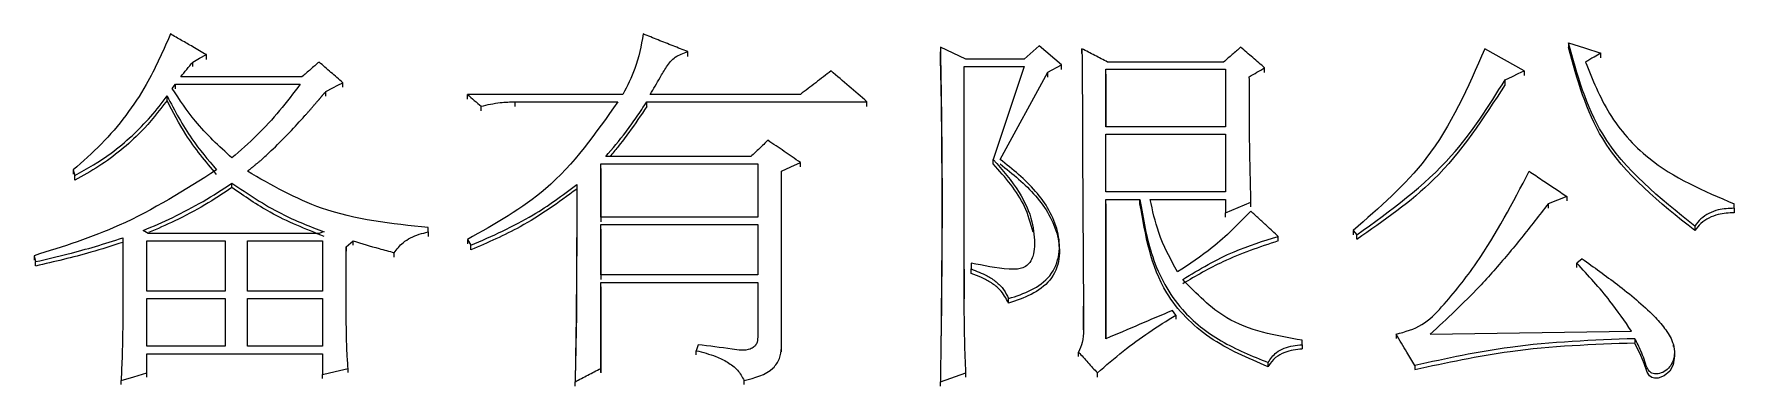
# Model space of a CAD drawing. Header units: millimetres. Extents: x 2003 to 4439, y 563 to 2285.
# Drawn here: x 2527.42 to 2538.19, y 2059.7 to 2061.93 of the extents above; entities that cross this region are included whole.
import ezdxf

# ---------------------------------------------------------------- set-up
doc = ezdxf.new("R2010")
doc.units = ezdxf.units.MM

msp = doc.modelspace()

# ---------------------------------------------------------------- linework, layer by layer
at = {"color": 7, "linetype": 'Continuous', "lineweight": 25}
for p, q in [((2533.326, 2061.771), (2533.164, 2061.846)), ((2533.164, 2061.846), (2533.164, 2061.816)), ((2533.791, 2061.855), (2533.694, 2061.771)), ((2533.932, 2061.734), (2533.791, 2061.855)), ((2534.061, 2061.807), (2534.061, 2061.836)), ((2536.863, 2061.696), (2536.614, 2061.836)), ((2537.144, 2061.874), (2537.144, 2061.844)), ((2528.426, 2061.723), (2528.426, 2061.752)), ((2528.512, 2061.769), (2528.512, 2061.799)), ((2531.563, 2061.788), (2531.563, 2061.818)), ((2533.166, 2061.637), (2533.164, 2061.816)), ((2533.315, 2061.724), (2533.694, 2061.724)), ((2533.315, 2060.253), (2533.315, 2061.724)), ((2533.315, 2061.695), (2533.315, 2061.724)), ((2533.694, 2061.771), (2533.326, 2061.771)), ((2533.694, 2061.724), (2533.499, 2061.135)), ((2533.845, 2061.687), (2533.932, 2061.734)), ((2533.932, 2061.704), (2533.932, 2061.734)), ((2534.959, 2061.752), (2534.224, 2061.752)), ((2537.35, 2061.779), (2537.35, 2061.808)), ((2529.118, 2061.659), (2528.35, 2061.659)), ((2529.377, 2061.592), (2529.377, 2061.621)), ((2533.542, 2061.135), (2533.845, 2061.687)), ((2533.845, 2061.657), (2533.845, 2061.687)), ((2534.213, 2061.706), (2534.97, 2061.706)), ((2534.213, 2061.341), (2534.213, 2061.706)), ((2534.213, 2061.676), (2534.213, 2061.706)), ((2534.213, 2061.676), (2534.213, 2061.341)), ((2534.97, 2061.706), (2534.97, 2061.341)), ((2535.219, 2061.685), (2535.219, 2061.715)), ((2536.744, 2061.611), (2536.744, 2061.64)), ((2536.863, 2061.696), (2536.863, 2061.667)), ((2528.263, 2061.508), (2528.263, 2061.537)), ((2528.296, 2061.584), (2528.317, 2061.612)), ((2528.317, 2061.612), (2529.107, 2061.612)), ((2528.317, 2061.583), (2528.317, 2061.612)), ((2529.269, 2061.536), (2529.269, 2061.565)), ((2531.152, 2061.547), (2530.167, 2061.547)), ((2530.167, 2061.517), (2530.167, 2061.547)), ((2532.277, 2061.547), (2531.325, 2061.547)), ((2530.254, 2061.443), (2530.254, 2061.472)), ((2530.47, 2061.5), (2531.119, 2061.5)), ((2530.47, 2061.471), (2530.47, 2061.5)), ((2531.303, 2061.5), (2532.698, 2061.5)), ((2531.303, 2061.471), (2531.303, 2061.5)), ((2532.698, 2061.471), (2532.698, 2061.5)), ((2534.97, 2061.341), (2534.213, 2061.341)), ((2534.213, 2061.294), (2534.97, 2061.294)), ((2534.213, 2060.929), (2534.213, 2061.294)), ((2534.213, 2061.265), (2534.213, 2061.294)), ((2534.97, 2061.294), (2534.97, 2060.929)), ((2531.011, 2061.107), (2532.006, 2061.107)), ((2531.011, 2060.769), (2531.011, 2061.107)), ((2531.011, 2061.078), (2531.011, 2061.107)), ((2531.011, 2061.078), (2531.011, 2060.74)), ((2531.963, 2061.153), (2531.043, 2061.153)), ((2532.006, 2061.107), (2532.006, 2060.769)), ((2532.277, 2061.087), (2532.277, 2061.116)), ((2533.499, 2061.106), (2533.499, 2061.135)), ((2527.668, 2061.069), (2527.679, 2061.032)), ((2527.668, 2061.069), (2527.668, 2061.041)), ((2527.679, 2061.003), (2527.679, 2061.032)), ((2532.158, 2059.942), (2532.158, 2061.06)), ((2532.158, 2061.031), (2532.158, 2061.06)), ((2534.97, 2060.929), (2534.213, 2060.929)), ((2534.213, 2060.882), (2534.429, 2060.882)), ((2534.213, 2059.999), (2534.213, 2060.882)), ((2534.213, 2060.853), (2534.213, 2060.882)), ((2534.429, 2060.853), (2534.429, 2060.882)), ((2534.494, 2060.882), (2534.97, 2060.882)), ((2534.97, 2060.882), (2534.97, 2060.797)), ((2535.132, 2060.835), (2535.132, 2060.863)), ((2537.134, 2060.9), (2537.015, 2060.854)), ((2537.134, 2060.9), (2537.134, 2060.872)), ((2532.006, 2060.769), (2531.011, 2060.769)), ((2534.213, 2060.853), (2534.213, 2059.999)), ((2534.97, 2060.769), (2534.97, 2060.797)), ((2537.015, 2060.854), (2537.015, 2060.825)), ((2538.194, 2060.825), (2538.194, 2060.854)), ((2538.194, 2060.825), (2538.194, 2060.854)), ((2538.194, 2060.825), (2538.194, 2060.797)), ((2528.144, 2060.666), (2528.112, 2060.685)), ((2529.226, 2060.666), (2528.144, 2060.666)), ((2529.918, 2060.675), (2529.918, 2060.703)), ((2529.918, 2060.675), (2529.918, 2060.703)), ((2529.918, 2060.675), (2529.918, 2060.647)), ((2531.011, 2060.722), (2532.006, 2060.722)), ((2531.011, 2060.403), (2531.011, 2060.722)), ((2531.011, 2060.694), (2531.011, 2060.722)), ((2531.011, 2060.694), (2531.011, 2060.375)), ((2532.006, 2060.722), (2532.006, 2060.403)), ((2535.305, 2060.619), (2535.305, 2060.647)), ((2535.781, 2060.685), (2535.803, 2060.657)), ((2535.803, 2060.629), (2535.803, 2060.657)), ((2537.945, 2060.713), (2537.945, 2060.685)), ((2527.982, 2060.638), (2527.982, 2060.111)), ((2528.134, 2060.619), (2528.631, 2060.619)), ((2528.134, 2060.3), (2528.134, 2060.619)), ((2528.134, 2060.591), (2528.134, 2060.619)), ((2528.631, 2060.619), (2528.631, 2060.3)), ((2528.772, 2060.619), (2529.248, 2060.619)), ((2528.772, 2060.3), (2528.772, 2060.619)), ((2528.772, 2060.591), (2528.772, 2060.619)), ((2529.248, 2060.619), (2529.248, 2060.3)), ((2529.399, 2060.581), (2529.442, 2060.619)), ((2529.399, 2060.093), (2529.399, 2060.581)), ((2529.399, 2060.581), (2529.399, 2060.554)), ((2529.442, 2060.591), (2529.442, 2060.619)), ((2529.702, 2060.516), (2529.702, 2060.544)), ((2530.167, 2060.628), (2530.189, 2060.591)), ((2530.167, 2060.628), (2530.167, 2060.601)), ((2530.189, 2060.563), (2530.189, 2060.591)), ((2533.917, 2060.584), (2533.917, 2060.612)), ((2527.42, 2060.525), (2527.43, 2060.487)), ((2527.43, 2060.46), (2527.43, 2060.487)), ((2533.315, 2060.44), (2533.315, 2060.252)), ((2533.358, 2060.478), (2533.358, 2060.441)), ((2533.358, 2060.413), (2533.358, 2060.441)), ((2537.231, 2060.506), (2537.198, 2060.478)), ((2537.198, 2060.451), (2537.198, 2060.478)), ((2532.006, 2060.403), (2531.011, 2060.403)), ((2531.011, 2060.356), (2532.006, 2060.356)), ((2531.011, 2059.81), (2531.011, 2060.356)), ((2531.011, 2060.329), (2531.011, 2060.356)), ((2531.011, 2060.328), (2531.011, 2059.783)), ((2532.006, 2060.356), (2532.006, 2060.008)), ((2528.631, 2060.3), (2528.134, 2060.3)), ((2528.134, 2060.253), (2528.631, 2060.253)), ((2528.134, 2059.951), (2528.134, 2060.253)), ((2528.134, 2060.225), (2528.134, 2060.253)), ((2528.631, 2060.253), (2528.631, 2059.951)), ((2529.248, 2060.3), (2528.772, 2060.3)), ((2528.772, 2060.253), (2529.248, 2060.253)), ((2528.772, 2059.951), (2528.772, 2060.253)), ((2528.772, 2060.225), (2528.772, 2060.253)), ((2529.248, 2060.253), (2529.248, 2059.951)), ((2533.596, 2060.225), (2533.596, 2060.253)), ((2534.072, 2060.054), (2534.071, 2060.205)), ((2534.656, 2060.149), (2534.635, 2060.177)), ((2534.656, 2060.149), (2534.656, 2060.122)), ((2536.052, 2060.027), (2536.052, 2060)), ((2536.268, 2060.027), (2537.545, 2060.046)), ((2537.566, 2059.999), (2537.566, 2059.972)), ((2528.631, 2059.951), (2528.134, 2059.951)), ((2528.134, 2059.904), (2529.248, 2059.904)), ((2528.134, 2059.782), (2528.134, 2059.904)), ((2528.134, 2059.878), (2528.134, 2059.904)), ((2529.248, 2059.951), (2528.772, 2059.951)), ((2529.248, 2059.904), (2529.248, 2059.773)), ((2531.628, 2059.961), (2531.617, 2059.923)), ((2531.617, 2059.897), (2531.617, 2059.923)), ((2532.158, 2059.915), (2532.158, 2059.942)), ((2534.04, 2059.887), (2534.04, 2059.914)), ((2535.457, 2059.961), (2535.457, 2059.989)), ((2535.457, 2059.962), (2535.457, 2059.989)), ((2535.457, 2059.961), (2535.457, 2059.934)), ((2537.81, 2059.949), (2537.81, 2059.959)), ((2528.134, 2059.756), (2528.134, 2059.782)), ((2529.41, 2059.784), (2529.41, 2059.81)), ((2531.011, 2059.784), (2531.011, 2059.81)), ((2533.164, 2059.726), (2533.326, 2059.782)), ((2533.326, 2059.756), (2533.326, 2059.782)), ((2534.159, 2059.756), (2534.159, 2059.782)), ((2535.241, 2059.821), (2535.241, 2059.848)), ((2536.171, 2059.829), (2536.171, 2059.803)), ((2527.971, 2059.709), (2527.971, 2059.735)), ((2529.248, 2059.746), (2529.248, 2059.773)), ((2530.849, 2059.699), (2530.849, 2059.726)), ((2531.92, 2059.709), (2531.92, 2059.735)), ((2533.164, 2059.699), (2533.164, 2059.726))]:
    msp.add_line(p, q, dxfattribs=at)
at = {"color": 7, "linetype": 'Continuous', "lineweight": 25, "flags": 128}
for points in [[(2537.144, 2061.874), (2537.247, 2061.841), (2537.35, 2061.808)], [(2528.426, 2061.752), (2528.469, 2061.776), (2528.512, 2061.799)], [(2529.269, 2061.565), (2529.313, 2061.588), (2529.345, 2061.605), (2529.377, 2061.621)], [(2536.744, 2061.64), (2536.789, 2061.661), (2536.826, 2061.679), (2536.863, 2061.696)], [(2532.158, 2061.06), (2532.217, 2061.088), (2532.277, 2061.116)], [(2528.674, 2060.956), (2528.674, 2060.963), (2528.674, 2060.971), (2528.674, 2060.985)], [(2534.97, 2060.797), (2535.051, 2060.83), (2535.132, 2060.863)], [(2529.259, 2060.675), (2529.242, 2060.671), (2529.226, 2060.666)], [(2535.781, 2060.685), (2535.781, 2060.674), (2535.781, 2060.665), (2535.781, 2060.657)], [(2527.42, 2060.525), (2527.42, 2060.514), (2527.42, 2060.505), (2527.42, 2060.497)], [(2537.814, 2059.902), (2537.816, 2059.891), (2537.808, 2059.833), (2537.786, 2059.793), (2537.751, 2059.763), (2537.712, 2059.749), (2537.69, 2059.749), (2537.673, 2059.754), (2537.659, 2059.764), (2537.644, 2059.786), (2537.624, 2059.841), (2537.604, 2059.893), (2537.566, 2059.971), (2537.566, 2059.971)], [(2527.971, 2059.735), (2528.052, 2059.758), (2528.134, 2059.782)], [(2529.248, 2059.773), (2529.329, 2059.791), (2529.41, 2059.81)]]:
    msp.add_lwpolyline(points, dxfattribs=at)
at = {"color": 7, "linetype": 'Continuous', "lineweight": 25}
for points, knots in [([(2528.285, 2061.93), (2528.237, 2061.821), (2528.158, 2061.641), (2528.005, 2061.411), (2527.85, 2061.228), (2527.729, 2061.122), (2527.668, 2061.069)], [0, 0, 0, 0, 0.33491, 0.554084, 0.775731, 1, 1, 1, 1]), ([(2528.512, 2061.799), (2528.483, 2061.815), (2528.431, 2061.846), (2528.355, 2061.889), (2528.308, 2061.916), (2528.285, 2061.93)], [0, 0, 0, 0, 0.380657, 0.690329, 1, 1, 1, 1]), ([(2531.281, 2061.93), (2531.267, 2061.855), (2531.242, 2061.722), (2531.179, 2061.6), (2531.152, 2061.547)], [0, 0, 0, 0, 0.556867, 1, 1, 1, 1]), ([(2531.563, 2061.818), (2531.532, 2061.83), (2531.469, 2061.855), (2531.375, 2061.892), (2531.313, 2061.917), (2531.281, 2061.93)], [0, 0, 0, 0, 0.331265, 0.665632, 1, 1, 1, 1]), ([(2533.164, 2061.846), (2533.164, 2061.834), (2533.164, 2061.811), (2533.165, 2061.776), (2533.166, 2061.73), (2533.167, 2061.671), (2533.168, 2061.602), (2533.169, 2061.532), (2533.17, 2061.462), (2533.171, 2061.392), (2533.172, 2061.323), (2533.172, 2061.264), (2533.173, 2061.206), (2533.174, 2061.148), (2533.174, 2061.078), (2533.174, 2061.02), (2533.175, 2060.973), (2533.175, 2060.938), (2533.175, 2060.903), (2533.175, 2060.868), (2533.175, 2060.839), (2533.175, 2060.816), (2533.175, 2060.798), (2533.175, 2060.781), (2533.175, 2060.763), (2533.175, 2060.749), (2533.175, 2060.737), (2533.175, 2060.726), (2533.175, 2060.711), (2533.174, 2060.693), (2533.174, 2060.676), (2533.174, 2060.658), (2533.174, 2060.641), (2533.174, 2060.623), (2533.174, 2060.6), (2533.174, 2060.571), (2533.174, 2060.536), (2533.173, 2060.501), (2533.173, 2060.466), (2533.173, 2060.431), (2533.172, 2060.396), (2533.172, 2060.349), (2533.171, 2060.291), (2533.171, 2060.22), (2533.17, 2060.15), (2533.169, 2060.08), (2533.168, 2060.022), (2533.167, 2059.975), (2533.167, 2059.94), (2533.166, 2059.905), (2533.166, 2059.87), (2533.165, 2059.835), (2533.165, 2059.799), (2533.164, 2059.762), (2533.164, 2059.738), (2533.164, 2059.726)], [0, 0, 0, 0, 0.016501, 0.033002, 0.049503, 0.082504, 0.115506, 0.148508, 0.18151, 0.214512, 0.247513, 0.280515, 0.297016, 0.330018, 0.36302, 0.396021, 0.412522, 0.429023, 0.445524, 0.462025, 0.478526, 0.486776, 0.495027, 0.503277, 0.511528, 0.519778, 0.523903, 0.528029, 0.536279, 0.54453, 0.55278, 0.56103, 0.569281, 0.577531, 0.585782, 0.602283, 0.618784, 0.635284, 0.651785, 0.668286, 0.684787, 0.701288, 0.73429, 0.767292, 0.800293, 0.833295, 0.866297, 0.882798, 0.899299, 0.9158, 0.932301, 0.948801, 0.965302, 0.982651, 1, 1, 1, 1]), ([(2534.061, 2061.836), (2534.062, 2061.775), (2534.063, 2061.652), (2534.064, 2061.467), (2534.065, 2061.282), (2534.065, 2061.128), (2534.066, 2060.973), (2534.067, 2060.819), (2534.068, 2060.633), (2534.069, 2060.479), (2534.07, 2060.336), (2534.071, 2060.23), (2534.072, 2060.13), (2534.072, 2060.08), (2534.072, 2060.055)], [0, 0, 0, 0, 0.1040227, 0.2080454, 0.3120681, 0.4160908, 0.4681022, 0.5721249, 0.6761476, 0.7801703, 0.8321816, 0.9160906, 0.9580452, 1, 1, 1, 1]), ([(2534.224, 2061.752), (2534.197, 2061.766), (2534.143, 2061.794), (2534.088, 2061.822), (2534.061, 2061.836)], [0, 0, 0, 0, 0.4999995, 1, 1, 1, 1]), ([(2535.067, 2061.846), (2535.049, 2061.83), (2535.013, 2061.799), (2534.977, 2061.768), (2534.959, 2061.752)], [0, 0, 0, 0, 0.500001, 1, 1, 1, 1]), ([(2535.219, 2061.715), (2535.194, 2061.737), (2535.143, 2061.78), (2535.093, 2061.824), (2535.067, 2061.846)], [0, 0, 0, 0, 0.499999, 1, 1, 1, 1]), ([(2536.614, 2061.836), (2536.508, 2061.592), (2536.316, 2061.151), (2535.946, 2060.829), (2535.781, 2060.685)], [0, 0, 0, 0, 0.552865, 1, 1, 1, 1]), ([(2537.945, 2060.713), (2537.722, 2060.891), (2537.33, 2061.204), (2537.2, 2061.672), (2537.144, 2061.874)], [0, 0, 0, 0, 0.567651, 1, 1, 1, 1]), ([(2537.945, 2060.684), (2537.722, 2060.862), (2537.33, 2061.175), (2537.2, 2061.642), (2537.144, 2061.844)], [0, 0, 0, 0, 0.5677675, 1, 1, 1, 1]), ([(2528.35, 2061.659), (2528.362, 2061.674), (2528.388, 2061.705), (2528.413, 2061.737), (2528.426, 2061.752)], [0, 0, 0, 0, 0.499997, 1, 1, 1, 1]), ([(2529.226, 2061.752), (2529.208, 2061.737), (2529.172, 2061.705), (2529.136, 2061.674), (2529.118, 2061.659)], [0, 0, 0, 0, 0.500001, 1, 1, 1, 1]), ([(2529.377, 2061.621), (2529.352, 2061.643), (2529.302, 2061.687), (2529.251, 2061.73), (2529.226, 2061.752)], [0, 0, 0, 0, 0.5, 1, 1, 1, 1]), ([(2531.325, 2061.547), (2531.346, 2061.582), (2531.38, 2061.641), (2531.427, 2061.723), (2531.48, 2061.79), (2531.535, 2061.808), (2531.563, 2061.818)], [0, 0, 0, 0, 0.334928, 0.552034, 0.77193, 1, 1, 1, 1]), ([(2537.35, 2061.808), (2537.336, 2061.8), (2537.312, 2061.787), (2537.28, 2061.768), (2537.262, 2061.757), (2537.252, 2061.752)], [0, 0, 0, 0, 0.4397373, 0.7198705, 1, 1, 1, 1]), ([(2537.252, 2061.752), (2537.297, 2061.641), (2537.388, 2061.414), (2537.692, 2061.068), (2538.002, 2060.935), (2538.194, 2060.854)], [0, 0, 0, 0, 0.271527, 0.550151, 1, 1, 1, 1]), ([(2532.471, 2061.696), (2532.439, 2061.671), (2532.374, 2061.621), (2532.309, 2061.571), (2532.277, 2061.547)], [0, 0, 0, 0, 0.500001, 1, 1, 1, 1]), ([(2532.698, 2061.5), (2532.661, 2061.533), (2532.585, 2061.598), (2532.509, 2061.663), (2532.471, 2061.696)], [0, 0, 0, 0, 0.5, 1, 1, 1, 1]), ([(2533.165, 2061.707), (2533.165, 2061.707), (2533.165, 2061.707), (2533.165, 2061.706), (2533.165, 2061.696), (2533.17, 2061.389), (2533.175, 2060.957), (2533.172, 2060.435), (2533.169, 2060.158), (2533.168, 2060.015), (2533.166, 2059.928), (2533.166, 2059.903), (2533.166, 2059.889)], [0, 0, 0, 0, 0.000561, 0.001264, 0.002999, 0.021919, 0.484329, 0.728284, 0.866003, 0.931669, 0.9642, 1, 1, 1, 1]), ([(2535.121, 2061.659), (2535.138, 2061.668), (2535.17, 2061.687), (2535.203, 2061.706), (2535.219, 2061.715)], [0, 0, 0, 0, 0.499999, 1, 1, 1, 1]), ([(2535.132, 2060.863), (2535.128, 2061.024), (2535.124, 2061.188), (2535.123, 2061.355), (2535.122, 2061.368), (2535.122, 2061.382), (2535.122, 2061.395), (2535.122, 2061.404), (2535.122, 2061.417), (2535.122, 2061.43), (2535.122, 2061.444), (2535.122, 2061.453), (2535.122, 2061.466), (2535.122, 2061.479), (2535.122, 2061.492), (2535.122, 2061.506), (2535.122, 2061.519), (2535.122, 2061.532), (2535.122, 2061.541), (2535.122, 2061.554), (2535.122, 2061.566), (2535.122, 2061.576), (2535.122, 2061.582), (2535.122, 2061.589), (2535.122, 2061.595), (2535.122, 2061.6), (2535.122, 2061.607), (2535.122, 2061.613), (2535.122, 2061.62), (2535.122, 2061.625), (2535.122, 2061.631), (2535.122, 2061.638), (2535.122, 2061.644), (2535.122, 2061.651), (2535.121, 2061.656), (2535.121, 2061.659)], [0, 0, 0, 0, 0.606141, 0.618449, 0.630757, 0.655373, 0.667681, 0.679989, 0.692297, 0.716913, 0.729221, 0.741529, 0.753837, 0.778453, 0.790761, 0.803069, 0.827685, 0.839993, 0.852301, 0.864609, 0.889225, 0.895379, 0.901533, 0.913842, 0.919996, 0.92615, 0.932304, 0.944612, 0.950766, 0.95692, 0.963074, 0.975382, 0.981536, 0.98769, 1, 1, 1, 1]), ([(2535.803, 2060.657), (2536.017, 2060.811), (2536.396, 2061.085), (2536.638, 2061.472), (2536.744, 2061.64)], [0, 0, 0, 0, 0.565351, 1, 1, 1, 1]), ([(2527.679, 2061.032), (2527.758, 2061.077), (2527.886, 2061.151), (2528.042, 2061.283), (2528.162, 2061.404), (2528.23, 2061.493), (2528.263, 2061.537)], [0, 0, 0, 0, 0.345122, 0.565624, 0.783909, 1, 1, 1, 1]), ([(2528.263, 2061.508), (2528.21, 2061.44), (2528.122, 2061.327), (2527.972, 2061.192), (2527.832, 2061.089), (2527.73, 2061.031), (2527.679, 2061.003)], [0, 0, 0, 0, 0.334608, 0.554057, 0.775918, 1, 1, 1, 1]), ([(2528.263, 2061.537), (2528.312, 2061.444), (2528.399, 2061.277), (2528.522, 2061.133), (2528.577, 2061.069)], [0, 0, 0, 0, 0.556747, 1, 1, 1, 1]), ([(2528.577, 2061.04), (2528.508, 2061.122), (2528.386, 2061.267), (2528.301, 2061.435), (2528.263, 2061.508)], [0, 0, 0, 0, 0.563004, 1, 1, 1, 1]), ([(2528.674, 2061.144), (2528.593, 2061.219), (2528.449, 2061.352), (2528.342, 2061.513), (2528.296, 2061.584)], [0, 0, 0, 0, 0.56355, 1, 1, 1, 1]), ([(2529.107, 2061.612), (2529.064, 2061.555), (2528.979, 2061.443), (2528.835, 2061.285), (2528.728, 2061.191), (2528.674, 2061.144)], [0, 0, 0, 0, 0.334945, 0.666198, 1, 1, 1, 1]), ([(2528.772, 2061.06), (2528.774, 2061.062), (2528.778, 2061.065), (2528.782, 2061.068), (2528.787, 2061.072), (2528.792, 2061.076), (2528.797, 2061.08), (2528.8, 2061.083), (2528.805, 2061.086), (2528.81, 2061.09), (2528.814, 2061.094), (2528.818, 2061.097), (2528.821, 2061.1), (2528.826, 2061.104), (2528.832, 2061.109), (2528.838, 2061.114), (2528.846, 2061.12), (2528.87, 2061.141), (2528.928, 2061.194), (2528.988, 2061.254), (2529.064, 2061.332), (2529.107, 2061.379), (2529.143, 2061.419), (2529.151, 2061.428), (2529.159, 2061.437), (2529.167, 2061.446), (2529.173, 2061.453), (2529.179, 2061.46), (2529.186, 2061.469), (2529.194, 2061.478), (2529.202, 2061.487), (2529.208, 2061.494), (2529.213, 2061.5), (2529.217, 2061.504), (2529.221, 2061.509), (2529.225, 2061.513), (2529.229, 2061.518), (2529.232, 2061.521), (2529.236, 2061.526), (2529.24, 2061.531), (2529.243, 2061.535), (2529.246, 2061.539), (2529.249, 2061.542), (2529.253, 2061.547), (2529.257, 2061.551), (2529.261, 2061.556), (2529.265, 2061.56), (2529.268, 2061.563), (2529.269, 2061.565)], [0, 0, 0, 0, 0.012754, 0.019131, 0.0255081, 0.0382621, 0.0446391, 0.0510162, 0.0573932, 0.0701472, 0.0765243, 0.0829013, 0.0892783, 0.0956553, 0.1084094, 0.1211635, 0.1275405, 0.1530491, 0.2551015, 0.4592227, 0.5102396, 0.714344, 0.727098, 0.7398521, 0.7653602, 0.7781143, 0.7908683, 0.8036224, 0.8163764, 0.8418845, 0.8546386, 0.8673926, 0.8801467, 0.8865237, 0.8929007, 0.9056548, 0.9120318, 0.9184088, 0.9247859, 0.9375399, 0.9439169, 0.950294, 0.956671, 0.963048, 0.975802, 0.9821791, 0.9885561, 1, 1, 1, 1]), ([(2530.167, 2061.547), (2530.182, 2061.534), (2530.21, 2061.509), (2530.239, 2061.484), (2530.254, 2061.472)], [0, 0, 0, 0, 0.5, 1, 1, 1, 1]), ([(2536.744, 2061.61), (2536.606, 2061.397), (2536.357, 2061.011), (2535.974, 2060.746), (2535.803, 2060.628)], [0, 0, 0, 0, 0.5536896, 1, 1, 1, 1]), ([(2531.119, 2061.5), (2530.98, 2061.302), (2530.729, 2060.943), (2530.341, 2060.726), (2530.167, 2060.628)], [0, 0, 0, 0, 0.551948, 1, 1, 1, 1]), ([(2530.254, 2061.472), (2530.293, 2061.481), (2530.365, 2061.498), (2530.438, 2061.499), (2530.47, 2061.5)], [0, 0, 0, 0, 0.558835, 1, 1, 1, 1]), ([(2531.043, 2061.153), (2531.087, 2061.204), (2531.155, 2061.285), (2531.239, 2061.402), (2531.282, 2061.467), (2531.303, 2061.5)], [0, 0, 0, 0, 0.460317, 0.729933, 1, 1, 1, 1]), ([(2531.303, 2061.47), (2531.266, 2061.415), (2531.208, 2061.327), (2531.128, 2061.223), (2531.085, 2061.173), (2531.068, 2061.153)], [0, 0, 0, 0, 0.5049737, 0.8003061, 1, 1, 1, 1]), ([(2532.071, 2061.256), (2532.053, 2061.239), (2532.017, 2061.205), (2531.981, 2061.171), (2531.963, 2061.153)], [0, 0, 0, 0, 0.500002, 1, 1, 1, 1]), ([(2532.277, 2061.116), (2532.242, 2061.139), (2532.174, 2061.186), (2532.105, 2061.233), (2532.071, 2061.256)], [0, 0, 0, 0, 0.499999, 1, 1, 1, 1]), ([(2533.499, 2061.135), (2533.557, 2061.068), (2533.661, 2060.949), (2533.751, 2060.756), (2533.763, 2060.615), (2533.756, 2060.526), (2533.733, 2060.483), (2533.705, 2060.455), (2533.659, 2060.437), (2533.54, 2060.44), (2533.438, 2060.462), (2533.358, 2060.478)], [0, 0, 0, 0, 0.23749, 0.42213, 0.564767, 0.621672, 0.660735, 0.693272, 0.725999, 0.787152, 1, 1, 1, 1]), ([(2533.751, 2060.674), (2533.736, 2060.73), (2533.691, 2060.892), (2533.575, 2061.021), (2533.499, 2061.106)], [0, 0, 0, 0, 0.341793, 1, 1, 1, 1]), ([(2533.596, 2060.253), (2533.645, 2060.269), (2533.741, 2060.3), (2533.869, 2060.39), (2533.927, 2060.533), (2533.909, 2060.729), (2533.778, 2060.948), (2533.622, 2061.072), (2533.542, 2061.135)], [0, 0, 0, 0, 0.127311, 0.25064, 0.376347, 0.501102, 0.745819, 1, 1, 1, 1]), ([(2533.542, 2061.106), (2533.622, 2061.043), (2533.778, 2060.919), (2533.909, 2060.7), (2533.927, 2060.504), (2533.869, 2060.362), (2533.741, 2060.272), (2533.645, 2060.241), (2533.596, 2060.225)], [0, 0, 0, 0, 0.254227, 0.498888, 0.62358, 0.749246, 0.87261, 1, 1, 1, 1]), ([(2528.577, 2061.069), (2528.376, 2060.942), (2528.015, 2060.712), (2527.603, 2060.582), (2527.42, 2060.525)], [0, 0, 0, 0, 0.555577, 1, 1, 1, 1]), ([(2528.112, 2060.685), (2528.175, 2060.711), (2528.304, 2060.767), (2528.493, 2060.867), (2528.614, 2060.945), (2528.674, 2060.985)], [0, 0, 0, 0, 0.320214, 0.659112, 1, 1, 1, 1]), ([(2528.674, 2060.985), (2528.776, 2060.916), (2528.959, 2060.792), (2529.167, 2060.711), (2529.259, 2060.675)], [0, 0, 0, 0, 0.556532, 1, 1, 1, 1]), ([(2529.918, 2060.703), (2529.687, 2060.727), (2529.277, 2060.77), (2528.925, 2060.972), (2528.772, 2061.06)], [0, 0, 0, 0, 0.56492, 1, 1, 1, 1]), ([(2530.189, 2060.591), (2530.323, 2060.65), (2530.562, 2060.754), (2530.769, 2060.908), (2530.859, 2060.975)], [0, 0, 0, 0, 0.563405, 1, 1, 1, 1]), ([(2530.859, 2060.975), (2530.859, 2060.945), (2530.859, 2060.906), (2530.859, 2060.864), (2530.859, 2060.845), (2530.859, 2060.826), (2530.859, 2060.807), (2530.859, 2060.787), (2530.859, 2060.768), (2530.859, 2060.749), (2530.859, 2060.73), (2530.859, 2060.703), (2530.859, 2060.672), (2530.859, 2060.634), (2530.859, 2060.595), (2530.859, 2060.557), (2530.859, 2060.518), (2530.858, 2060.48), (2530.858, 2060.442), (2530.858, 2060.403), (2530.858, 2060.365), (2530.858, 2060.326), (2530.858, 2060.288), (2530.858, 2060.203), (2530.857, 2060.111), (2530.855, 2060.018), (2530.854, 2059.972), (2530.854, 2059.934), (2530.853, 2059.903), (2530.852, 2059.88), (2530.852, 2059.856), (2530.851, 2059.833), (2530.851, 2059.81), (2530.85, 2059.791), (2530.85, 2059.771), (2530.849, 2059.751), (2530.849, 2059.734), (2530.849, 2059.726)], [0, 0, 0, 0, 0.073851, 0.092313, 0.101545, 0.120007, 0.13847, 0.147702, 0.166164, 0.184627, 0.193858, 0.212321, 0.249246, 0.267709, 0.304634, 0.34156, 0.360022, 0.396948, 0.433873, 0.452336, 0.489261, 0.526187, 0.544649, 0.581575, 0.729279, 0.766204, 0.803129, 0.840055, 0.858517, 0.87698, 0.895443, 0.913906, 0.932368, 0.950831, 0.960062, 0.980031, 1, 1, 1, 1]), ([(2536.052, 2060.027), (2536.109, 2060.043), (2536.223, 2060.074), (2536.387, 2060.247), (2536.633, 2060.558), (2536.792, 2060.861), (2536.896, 2061.06)], [0, 0, 0, 0, 0.124706, 0.247159, 0.50724, 1, 1, 1, 1]), ([(2536.896, 2061.06), (2536.923, 2061.041), (2536.977, 2061.006), (2537.056, 2060.952), (2537.108, 2060.918), (2537.134, 2060.9)], [0, 0, 0, 0, 0.347779, 0.673889, 1, 1, 1, 1]), ([(2528.674, 2060.956), (2528.618, 2060.919), (2528.5, 2060.842), (2528.323, 2060.748), (2528.201, 2060.695), (2528.145, 2060.671)], [0, 0, 0, 0, 0.339407, 0.698467, 1, 1, 1, 1]), ([(2529.259, 2060.647), (2529.142, 2060.693), (2528.935, 2060.776), (2528.754, 2060.901), (2528.674, 2060.956)], [0, 0, 0, 0, 0.563368, 1, 1, 1, 1]), ([(2530.859, 2060.947), (2530.743, 2060.862), (2530.534, 2060.71), (2530.295, 2060.608), (2530.189, 2060.562)], [0, 0, 0, 0, 0.556386, 1, 1, 1, 1]), ([(2534.429, 2060.882), (2534.449, 2060.758), (2534.489, 2060.511), (2534.663, 2060.186), (2534.939, 2059.971), (2535.139, 2059.889), (2535.241, 2059.848)], [0, 0, 0, 0, 0.271409, 0.54611, 0.770558, 1, 1, 1, 1]), ([(2534.667, 2060.422), (2534.622, 2060.504), (2534.543, 2060.65), (2534.509, 2060.811), (2534.494, 2060.882)], [0, 0, 0, 0, 0.561781, 1, 1, 1, 1]), ([(2535.241, 2059.821), (2535.113, 2059.875), (2534.862, 2059.981), (2534.519, 2060.328), (2534.463, 2060.656), (2534.429, 2060.853)], [0, 0, 0, 0, 0.291427, 0.572864, 1, 1, 1, 1]), ([(2535.132, 2060.807), (2535.054, 2060.727), (2534.912, 2060.583), (2534.742, 2060.471), (2534.667, 2060.422)], [0, 0, 0, 0, 0.556475, 1, 1, 1, 1]), ([(2535.305, 2060.647), (2535.281, 2060.67), (2535.24, 2060.707), (2535.182, 2060.76), (2535.149, 2060.791), (2535.132, 2060.807)], [0, 0, 0, 0, 0.4208329, 0.7104104, 1, 1, 1, 1]), ([(2537.015, 2060.854), (2536.959, 2060.781), (2536.849, 2060.637), (2536.702, 2060.463), (2536.514, 2060.255), (2536.374, 2060.125), (2536.268, 2060.027)], [0, 0, 0, 0, 0.2451247, 0.4903068, 0.6128774, 1, 1, 1, 1]), ([(2538.194, 2060.825), (2538.16, 2060.824), (2538.105, 2060.821), (2538.034, 2060.795), (2537.982, 2060.76), (2537.957, 2060.729), (2537.945, 2060.713)], [0, 0, 0, 0, 0.347684, 0.57015, 0.787843, 1, 1, 1, 1]), ([(2538.194, 2060.797), (2538.16, 2060.795), (2538.105, 2060.792), (2538.034, 2060.766), (2537.982, 2060.732), (2537.957, 2060.7), (2537.945, 2060.684)], [0, 0, 0, 0, 0.347782, 0.570278, 0.787942, 1, 1, 1, 1]), ([(2529.702, 2060.544), (2529.719, 2060.566), (2529.749, 2060.604), (2529.806, 2060.64), (2529.86, 2060.662), (2529.899, 2060.671), (2529.918, 2060.675)], [0, 0, 0, 0, 0.330275, 0.550122, 0.773937, 1, 1, 1, 1]), ([(2530.859, 2060.655), (2530.858, 2060.506), (2530.857, 2060.272), (2530.854, 2060.009), (2530.851, 2059.88), (2530.851, 2059.844), (2530.851, 2059.843), (2530.851, 2059.843), (2530.851, 2059.843), (2530.851, 2059.843), (2530.851, 2059.843)], [0, 0, 0, 0, 0.538947, 0.84135, 0.9945, 0.997599, 0.998704, 0.99955, 0.999901, 1, 1, 1, 1]), ([(2534.7, 2060.375), (2534.806, 2060.438), (2534.997, 2060.552), (2535.211, 2060.618), (2535.305, 2060.647)], [0, 0, 0, 0, 0.558168, 1, 1, 1, 1]), ([(2527.43, 2060.487), (2527.499, 2060.503), (2527.626, 2060.532), (2527.81, 2060.583), (2527.925, 2060.619), (2527.982, 2060.638)], [0, 0, 0, 0, 0.368755, 0.684174, 1, 1, 1, 1]), ([(2527.982, 2060.609), (2527.915, 2060.588), (2527.791, 2060.547), (2527.606, 2060.5), (2527.489, 2060.473), (2527.43, 2060.459)], [0, 0, 0, 0, 0.368815, 0.684259, 1, 1, 1, 1]), ([(2529.442, 2060.619), (2529.497, 2060.602), (2529.583, 2060.576), (2529.67, 2060.553), (2529.702, 2060.544)], [0, 0, 0, 0, 0.632425, 1, 1, 1, 1]), ([(2535.305, 2060.619), (2535.186, 2060.579), (2534.975, 2060.508), (2534.783, 2060.396), (2534.7, 2060.347)], [0, 0, 0, 0, 0.56146, 1, 1, 1, 1]), ([(2533.358, 2060.441), (2533.393, 2060.427), (2533.449, 2060.406), (2533.519, 2060.361), (2533.568, 2060.312), (2533.587, 2060.272), (2533.596, 2060.253)], [0, 0, 0, 0, 0.348649, 0.570981, 0.788219, 1, 1, 1, 1]), ([(2537.545, 2060.046), (2537.5, 2060.11), (2537.426, 2060.219), (2537.306, 2060.36), (2537.234, 2060.439), (2537.198, 2060.478)], [0, 0, 0, 0, 0.425603, 0.712586, 1, 1, 1, 1]), ([(2537.231, 2060.506), (2537.306, 2060.452), (2537.464, 2060.338), (2537.643, 2060.193), (2537.756, 2060.066), (2537.804, 2059.991), (2537.82, 2059.918), (2537.812, 2059.864), (2537.788, 2059.818), (2537.754, 2059.789), (2537.719, 2059.776), (2537.691, 2059.775), (2537.672, 2059.78), (2537.656, 2059.793), (2537.637, 2059.823), (2537.625, 2059.868), (2537.601, 2059.931), (2537.579, 2059.973), (2537.566, 2059.999)], [0, 0, 0, 0, 0.208327, 0.438591, 0.516152, 0.594124, 0.638952, 0.683964, 0.718603, 0.753477, 0.783861, 0.800038, 0.813271, 0.826563, 0.846381, 0.891589, 0.934119, 1, 1, 1, 1]), ([(2533.596, 2060.225), (2533.58, 2060.255), (2533.554, 2060.305), (2533.487, 2060.354), (2533.426, 2060.388), (2533.381, 2060.404), (2533.358, 2060.412)], [0, 0, 0, 0, 0.328554, 0.548785, 0.773176, 1, 1, 1, 1]), ([(2535.457, 2059.989), (2535.287, 2060.019), (2534.99, 2060.072), (2534.787, 2060.284), (2534.7, 2060.375)], [0, 0, 0, 0, 0.5699995, 1, 1, 1, 1]), ([(2533.326, 2059.782), (2533.323, 2059.849), (2533.318, 2059.961), (2533.316, 2060.118), (2533.315, 2060.208), (2533.315, 2060.253)], [0, 0, 0, 0, 0.427543, 0.713753, 1, 1, 1, 1]), ([(2527.982, 2060.111), (2527.982, 2060.075), (2527.981, 2060.003), (2527.978, 2059.877), (2527.974, 2059.788), (2527.971, 2059.735)], [0, 0, 0, 0, 0.289216, 0.578434, 1, 1, 1, 1]), ([(2534.159, 2059.782), (2534.213, 2059.829), (2534.317, 2059.92), (2534.485, 2060.041), (2534.599, 2060.113), (2534.656, 2060.149)], [0, 0, 0, 0, 0.347854, 0.67337, 1, 1, 1, 1]), ([(2534.635, 2060.177), (2534.564, 2060.148), (2534.424, 2060.088), (2534.283, 2060.028), (2534.213, 2059.999)], [0, 0, 0, 0, 0.5, 1, 1, 1, 1]), ([(2529.41, 2059.81), (2529.408, 2059.843), (2529.403, 2059.907), (2529.4, 2060.001), (2529.399, 2060.062), (2529.399, 2060.093)], [0, 0, 0, 0, 0.350188, 0.675022, 1, 1, 1, 1]), ([(2532.006, 2060.008), (2532.005, 2059.994), (2532.004, 2059.971), (2531.983, 2059.945), (2531.933, 2059.919), (2531.807, 2059.939), (2531.699, 2059.952), (2531.628, 2059.961)], [0, 0, 0, 0, 0.1006488, 0.1620174, 0.226226, 0.4894859, 1, 1, 1, 1]), ([(2534.072, 2060.055), (2534.071, 2060.028), (2534.068, 2059.979), (2534.048, 2059.934), (2534.04, 2059.914)], [0, 0, 0, 0, 0.557581, 1, 1, 1, 1]), ([(2536.171, 2059.829), (2536.154, 2059.857), (2536.126, 2059.904), (2536.086, 2059.97), (2536.063, 2060.008), (2536.052, 2060.027)], [0, 0, 0, 0, 0.425168, 0.712584, 1, 1, 1, 1]), ([(2537.566, 2059.999), (2537.301, 2059.989), (2536.83, 2059.972), (2536.371, 2059.873), (2536.171, 2059.829)], [0, 0, 0, 0, 0.5634764, 1, 1, 1, 1]), ([(2531.617, 2059.923), (2531.659, 2059.912), (2531.728, 2059.895), (2531.816, 2059.852), (2531.882, 2059.803), (2531.907, 2059.757), (2531.92, 2059.735)], [0, 0, 0, 0, 0.348454, 0.571203, 0.789125, 1, 1, 1, 1]), ([(2531.92, 2059.735), (2531.988, 2059.751), (2532.081, 2059.774), (2532.15, 2059.871), (2532.155, 2059.919), (2532.158, 2059.942)], [0, 0, 0, 0, 0.57516, 0.790026, 1, 1, 1, 1]), ([(2534.04, 2059.914), (2534.06, 2059.892), (2534.099, 2059.848), (2534.139, 2059.804), (2534.159, 2059.782)], [0, 0, 0, 0, 0.499999, 1, 1, 1, 1]), ([(2535.241, 2059.848), (2535.256, 2059.871), (2535.283, 2059.909), (2535.343, 2059.94), (2535.399, 2059.956), (2535.437, 2059.959), (2535.457, 2059.961)], [0, 0, 0, 0, 0.327601, 0.548377, 0.773257, 1, 1, 1, 1]), ([(2535.457, 2059.933), (2535.419, 2059.929), (2535.359, 2059.922), (2535.285, 2059.882), (2535.255, 2059.845), (2535.242, 2059.823), (2535.241, 2059.821)], [0, 0, 0, 0, 0.437314, 0.69985, 0.964494, 1, 1, 1, 1]), ([(2537.566, 2059.971), (2537.301, 2059.962), (2536.83, 2059.945), (2536.371, 2059.845), (2536.171, 2059.802)], [0, 0, 0, 0, 0.563487, 1, 1, 1, 1])]:
    msp.add_open_spline(points, degree=3, knots=knots, dxfattribs=at)
msp.add_open_spline([(2530.849, 2059.726), (2530.876, 2059.74), (2530.93, 2059.768), (2530.984, 2059.796), (2531.011, 2059.81)], degree=3, dxfattribs=at)

doc.saveas('drawing.dxf')
